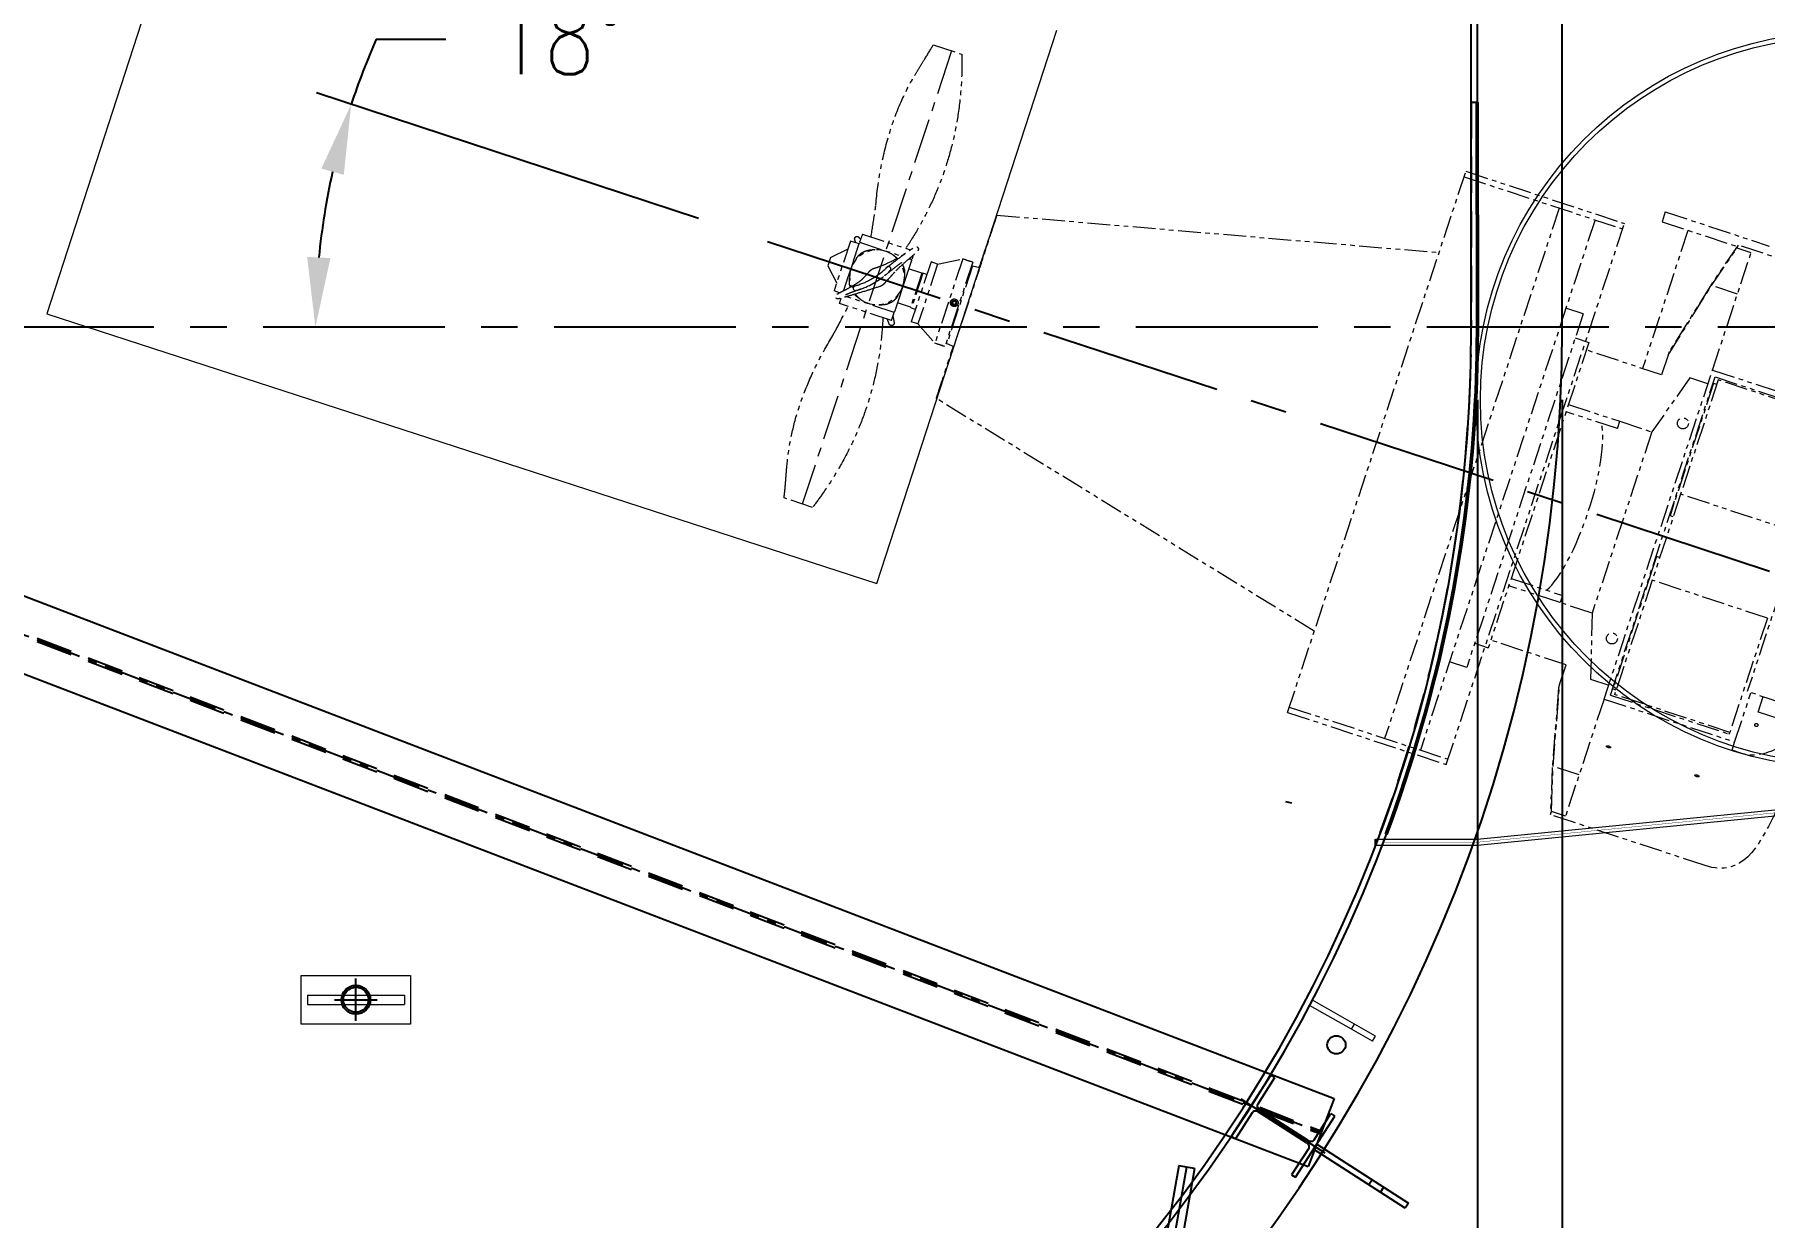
# Model space of a CAD drawing. Extents: x -36 to 1116, y 36 to 900.
# Drawn here: x 373.9 to 516.5, y 331.9 to 429.5 of the extents above; entities that cross this region are included whole.
import ezdxf

# ---------------------------------------------------------------- set-up
doc = ezdxf.new("R2010")
doc.units = 0
doc.header["$LTSCALE"] = 12
doc.header["$MEASUREMENT"] = 0
doc.header["$PDMODE"] = 33
doc.header["$PDSIZE"] = -0.5
for name, pattern in [('CENTER', [2, 1.25, -0.25, 0.25, -0.25]), ('HIDDEN', [0.375, 0.25, -0.125]), ('PHANTOM2', [1.25, 0.625, -0.125, 0.125, -0.125, 0.125, -0.125])]:
    doc.linetypes.add(name, pattern=pattern)
doc.layers.get('Defpoints').update_dxf_attribs({"linetype": 'CONTINUOUS'})
for name, color, linetype in [('1 PIPE', 7, 'CONTINUOUS'), ('2 PIPE', 7, 'CONTINUOUS'), ('6X20', 3, 'CONTINUOUS'), ('CENTER', 6, 'CENTER'), ('COVER', 3, 'CONTINUOUS'), ('DIM', 1, 'CONTINUOUS'), ('EXTERNALS', 3, 'CONTINUOUS'), ('REPAD', 7, 'CONTINUOUS'), ('SHELL', 40, 'CONTINUOUS'), ('stack conn.', 191, 'CONTINUOUS')]:
    doc.layers.add(name, color=color, linetype=linetype)
for name, color, linetype, lineweight in [('AM_11', 92, 'PHANTOM2', 25), ('AM_7', 142, 'CENTER', 25), ('Equipment-AM_0', 7, 'CONTINUOUS', 50), ('Equipment-AM_11', 92, 'PHANTOM2', 25), ('Equipment-AM_2', 5, 'CONTINUOUS', 50), ('Equipment-AM_3', 6, 'HIDDEN', 25), ('Process-AM_7', 142, 'CENTER', 25)]:
    doc.layers.add(name, color=color, linetype=linetype, lineweight=lineweight)
doc.styles.add('ROMANS', font='ROMANS.shx', dxfattribs={"width": 0.85, "height": 5.76})
doc.styles.get("Standard").update_dxf_attribs({"font": 'sanss___.ttf'})
doc.dimstyles.get("Standard").update_dxf_attribs({"dimtxt": 0.18, "dimasz": 0.18, "dimexe": 0.18, "dimexo": 0.0625, "dimgap": 0.09, "dimtad": 0, "dimtih": 1, "dimtoh": 1, "dimdec": 4, "dimzin": 0, "dimdsep": 46, "dimtxsty": 'Standard', "dimcen": 0.09, "dimadec": 0, "dimazin": 0, "dimtfac": 1, "dimtdec": 4, "dimtofl": 0, "dimtmove": 0, "dimatfit": 3, "dimfxl": 1, "dimtolj": 1, "dimtzin": 0, "dimarcsym": 0})

# ---------------------------------------------------------------- blocks, each defined once
blk = doc.blocks.new('A$C1b871768')
at = {"layer": '6X20'}
for p, q in [((-5.88, 3), (-6.25, 3)), ((-6.25, 3), (-6.25, -3)), ((-5.88, 0.44), (-5.88, 3)), ((-0.38, 3), (0, 3)), ((-0.38, 0.44), (-0.38, 3)), ((0, 3), (0, -3)), ((-5.5, 0.12), (-0.75, 0.12)), ((-5.88, -0.44), (-5.88, -3)), ((-5.5, -0.12), (-0.75, -0.12)), ((-0.38, -0.44), (-0.38, -3)), ((-5.88, -3), (-6.25, -3)), ((-0.38, -3), (0, -3))]:
    blk.add_line(p, q, dxfattribs=at)
for points in [[(-5.5, 0.12, -0.083285), (-5.65, 0.15, -0.09084), (-5.77, 0.22, -0.104065), (-5.85, 0.32, -0.115836), (-5.88, 0.44, -0.115836)], [(-0.75, 0.12, 0.083285), (-0.6, 0.15, 0.09084), (-0.48, 0.22, 0.104065), (-0.4, 0.32, 0.115836), (-0.38, 0.44, 0.115836)], [(-5.5, -0.12, 0.083285), (-5.65, -0.15, 0.09084), (-5.77, -0.22, 0.104065), (-5.85, -0.32, 0.115836), (-5.88, -0.44, 0.115836)], [(-0.75, -0.12, -0.083285), (-0.6, -0.15, -0.09084), (-0.48, -0.22, -0.104065), (-0.4, -0.32, -0.115836), (-0.38, -0.44, -0.115836)]]:
    blk.add_lwpolyline(points, format="xyb", dxfattribs=at)
at = {"layer": 'CENTER'}
blk.add_line((-7.24, 0), (0.99, 0), dxfattribs=at)
blk = doc.blocks.new('A$C7E8F1151')
at = {"layer": 'AM_11', "lineweight": 18, "ltscale": 0.25}
for p, q in [((157.67, 83.1), (193.87, 77.62)), ((178.9, 40.58), (196.51, 84.16)), ((196.33, 83.72), (209.11, 78.56)), ((196.51, 84.16), (209.28, 79)), ((145.49, 81.76), (143.86, 77.75)), ((146.18, 81.48), (145.49, 81.76)), ((146.5, 82.27), (146.23, 81.61)), ((146.23, 81.61), (149.57, 80.26)), ((146.5, 82.27), (150.36, 80.71)), ((143.75, 80.51), (143.48, 79.85)), ((143.75, 80.51), (145.24, 81.14)), ((145.13, 78.88), (145.61, 80.07)), ((150.23, 79.99), (150.43, 79.91)), ((150.57, 80.25), (150.43, 79.91)), ((204, 80.63), (186.74, 37.91)), ((143.48, 79.85), (144.12, 78.37)), ((152, 79.6), (150.05, 74.78)), ((151.18, 78.72), (150.07, 75.98)), ((151.18, 78.72), (150.12, 79.15)), ((151.27, 78.72), (150.14, 75.91)), ((152.53, 79.38), (150.58, 74.57)), ((151.18, 78.72), (151.27, 78.72)), ((151.6, 78.59), (151.27, 78.72)), ((154.63, 79.68), (151.88, 72.89)), ((152.53, 79.38), (152, 79.6)), ((152.53, 79.38), (154.63, 79.68)), ((155.43, 79.36), (152.69, 72.57)), ((155.39, 79.06), (152.87, 72.8)), ((154.77, 79.62), (154.63, 79.68)), ((155.37, 79), (155.3, 79.03)), ((155.43, 79.36), (155.36, 79.39)), ((155.39, 79.06), (155.99, 78.89)), ((206.88, 79.46), (189.62, 36.75)), ((191.67, 35.42), (209.28, 79)), ((212.7, 79.74), (212.38, 78.94)), ((212.38, 78.94), (218.42, 76.5)), ((212.7, 79.74), (221.06, 76.36)), ((144.31, 77.57), (143.86, 77.75)), ((144.24, 76.68), (144.41, 77.11)), ((148.7, 75.64), (144.86, 77.2)), ((149.81, 78.37), (149.33, 77.18)), ((214.47, 78.09), (209.98, 66.96)), ((148.44, 74.99), (144.24, 76.68)), ((148.44, 74.99), (148.7, 75.64)), ((150.07, 75.98), (149.01, 76.41)), ((150.07, 75.98), (150.14, 75.91)), ((150.46, 75.78), (150.14, 75.91)), ((215.73, 66.46), (219.54, 75.91)), ((218.51, 76.61), (216.11, 73.54)), ((216.11, 73.42), (218.41, 76.37)), ((218.41, 76.37), (218.51, 76.61)), ((219.54, 75.91), (218.41, 76.37)), ((230.96, 71.58), (218.51, 76.61)), ((150.58, 74.57), (150.05, 74.78)), ((150.58, 74.57), (151.88, 72.89)), ((152.03, 72.83), (151.88, 72.89)), ((152.89, 72.87), (152.82, 72.9)), ((152.87, 72.8), (153.41, 72.51)), ((212.16, 67.93), (216.11, 73.42)), ((216.11, 73.54), (212.26, 68.19)), ((218.19, 72.57), (216.11, 73.42)), ((152.69, 72.57), (152.61, 72.6)), ((205.39, 71.78), (193.89, 43.31)), ((205.39, 71.78), (204, 72.34)), ((205.71, 69.41), (195.76, 44.8)), ((204.61, 69.85), (205.71, 69.41)), ((211.51, 66.34), (205.45, 68.79)), ((181.54, 47.12), (151.7, 68.33)), ((212.16, 67.93), (211.51, 66.34)), ((212.26, 68.19), (212.16, 67.93)), ((205.02, 39.96), (215.73, 66.46)), ((205.56, 40.25), (215.91, 65.88)), ((213.82, 65.94), (210.4, 61.69)), ((215.28, 65.35), (213.82, 65.94)), ((215.73, 66.46), (226.24, 62.22)), ((215.91, 65.88), (225.48, 62.01)), ((203.68, 64.41), (207.82, 62.74)), ((215.75, 65.37), (211.83, 55.67)), ((216.15, 65.61), (212.43, 56.41)), ((215.71, 65.38), (216.01, 65.27)), ((225.42, 61.87), (216.15, 65.61)), ((207.58, 62.15), (203.45, 63.82)), ((210.4, 61.69), (204.5, 47.09)), ((207.58, 62.15), (207.82, 62.74)), ((207.82, 62.74), (210.4, 61.69)), ((140.92, 60.04), (138.62, 60.97)), ((224.34, 58.35), (216.84, 39.8)), ((212.43, 56.41), (209.63, 49.48)), ((211.83, 55.67), (211.44, 54.69)), ((221.7, 52.67), (212.43, 56.41)), ((211.69, 54.59), (211.4, 54.71)), ((210.11, 51.41), (209.71, 50.43)), ((210.37, 51.3), (210.07, 51.42)), ((198.02, 50.39), (202.15, 48.72)), ((209.71, 50.43), (205.8, 40.73)), ((201.92, 48.14), (197.79, 49.8)), ((202.15, 48.72), (201.92, 48.14)), ((209.63, 49.48), (205.91, 40.28)), ((218.9, 45.73), (209.63, 49.48)), ((204.5, 47.09), (201.92, 48.14)), ((204.5, 47.09), (204.01, 41.66)), ((218.9, 45.73), (215.18, 36.53)), ((194.67, 45.25), (195.76, 44.8)), ((202.08, 42.98), (196.02, 45.42)), ((193.89, 43.31), (192.5, 43.87)), ((201.43, 41.39), (202.08, 42.98)), ((200.46, 34.69), (201.43, 41.39)), ((201.43, 41.39), (201.33, 41.12)), ((204.01, 41.66), (205.47, 41.07)), ((178.9, 40.58), (191.67, 35.42)), ((179.07, 41.01), (191.85, 35.85)), ((201.33, 41.12), (200.38, 34.6)), ((205.02, 39.96), (201.2, 30.51)), ((205.02, 39.96), (215.53, 35.71)), ((205.56, 40.25), (215.12, 36.39)), ((206.05, 40.63), (205.76, 40.74)), ((215.18, 36.53), (205.91, 40.28)), ((215.53, 35.71), (217.14, 39.68)), ((236.99, 31.66), (216.84, 39.8)), ((217.62, 38.05), (218.12, 39.29)), ((240.26, 28.91), (217.62, 38.05)), ((215.12, 36.39), (215.18, 36.53)), ((215.27, 35.06), (215.53, 35.71)), ((200.38, 34.6), (199.97, 30.73)), ((200.07, 30.97), (200.46, 34.69)), ((202.55, 33.85), (200.46, 34.69)), ((216.07, 34.73), (215.27, 35.06)), ((199.97, 30.73), (200.07, 30.97)), ((212.42, 25.7), (199.97, 30.73)), ((201.2, 30.51), (200.07, 30.97))]:
    blk.add_line(p, q, dxfattribs=at)
for centre, radius in [((153.69, 76.11), 0.197), ((213, 62.23), 0.453), ((205.99, 44.9), 0.453), ((217.41, 36.99), 0.131)]:
    blk.add_circle(centre, radius, dxfattribs=at)
for centre, radius, start, end in [((146.52, 79.7), 1.87, 95.3699, 99.7224), ((147.47, 78.63), 2.26, 40.0119, 195.9902), ((148.9, 78.74), 1.87, 36.2776, 40.6301), ((147.47, 78.63), 2.26, 213.9377, 22.2566), ((144.3, 84.1), 6.2, 282.25, 294.8856), ((144.3, 84.1), 6.59, 288.0503, 310.75), ((144.3, 84.1), 6.2, 294.8856, 298.1144), ((144.3, 84.1), 6.2, 298.1144, 310.75), ((148.47, 79.26), 0.197, 310.75, 130.75), ((145.65, 77.85), 0.197, 102.25, 203.876), ((145.65, 77.85), 0.197, 203.876, 282.25), ((144.3, 84.1), 6.59, 282.25, 288.0503), ((148.41, 77.55), 1.87, 275.3699, 279.7224)]:
    blk.add_arc(centre, radius, start, end, dxfattribs=at)
blk.add_ellipse((202.84, 56.25), major_axis=(2.95, 7.3), ratio=0.260474, start_param=3.544308, end_param=5.880469, dxfattribs=at)
for centre in [(205.12, 36), (212.24, 33.13)]:
    blk.add_ellipse(centre, major_axis=(0.164, -0.066), ratio=0.409923, dxfattribs=at)
for points in [[(152.6, 96.36), (152.86, 96.72), (153.12, 97.1), (153.37, 97.47)], [(145.94, 81.58), (145.91, 81.65), (145.88, 81.72), (145.86, 81.78)], [(147.28, 79.39), (147.36, 79.41), (147.44, 79.43), (147.52, 79.45)], [(145.36, 77.97), (145.42, 77.99), (145.51, 78.01), (145.6, 78.04)], [(147.65, 77.86), (147.25, 77.76), (146.87, 77.67), (146.52, 77.58)], [(138.62, 60.97), (138.7, 61.42), (138.78, 61.86), (138.84, 62.3)], [(224.46, 33.65), (218.33, 35.7), (218.47, 23.25), (212.42, 25.7)], [(219.26, 35.06), (218.17, 34.57), (217.1, 34.32), (216.07, 34.73)]]:
    blk.add_open_spline(points, degree=3, dxfattribs=at)
for points, knots in [([(147.77, 84.6), (147.92, 85.59), (148.12, 86.57), (148.62, 88.51), (148.92, 89.47), (149.6, 91.28), (149.98, 92.13), (150.78, 93.65), (151.18, 94.33), (151.78, 95.21), (151.94, 95.45), (152.27, 95.91), (152.45, 96.15), (152.6, 96.36)], [0, 0, 0, 0, 7.653732, 7.653732, 15.300348, 15.300348, 22.393792, 22.393792, 28.40915, 28.40915, 30.624819, 30.624819, 32.850872, 32.850872, 32.850872, 32.850872]), ([(155.67, 96.54), (155.63, 95.72), (155.56, 94.87), (155.34, 93.21), (155.2, 92.38), (154.85, 90.81), (154.65, 90.05), (154.2, 88.6), (153.94, 87.9), (153.4, 86.55), (153.1, 85.9), (152.46, 84.63), (152.11, 84.01), (151.38, 82.81), (150.99, 82.22), (150.39, 81.38), (150.19, 81.12), (149.99, 80.86)], [0, 0, 0, 0, 6.979555, 6.979555, 13.589523, 13.589523, 19.605925, 19.605925, 25.238521, 25.238521, 30.698867, 30.698867, 36.177533, 36.177533, 41.846552, 41.846552, 44.568185, 44.568185, 44.568185, 44.568185]), ([(147.2, 81.98), (147.34, 82.61), (147.48, 83.25), (147.65, 84), (147.68, 84.13), (147.72, 84.35), (147.74, 84.45), (147.76, 84.56), (147.77, 84.58), (147.77, 84.6), (147.77, 84.61), (147.77, 84.62), (147.77, 84.63), (147.78, 84.63), (147.78, 84.63), (147.78, 84.63)], [0, 0, 0, 0, 5.000867, 5.000867, 6.021701, 6.021701, 6.787566, 6.787566, 6.931145, 6.931145, 6.993671, 6.993671, 7.02494, 7.02494, 7.030177, 7.030177, 7.030177, 7.030177]), ([(157.67, 83.1), (157.66, 83.08), (157.6, 82.92), (157.49, 82.64), (157.36, 82.33), (157.17, 81.85), (156.93, 81.24), (156.7, 80.67), (156.42, 79.98), (156.11, 79.21), (155.81, 78.44), (155.47, 77.6), (155.12, 76.74), (154.77, 75.88), (154.42, 75), (154.07, 74.15), (153.73, 73.3), (153.4, 72.48), (153.1, 71.75), (152.8, 71.01), (152.54, 70.36), (152.32, 69.84), (152.11, 69.31), (151.94, 68.91), (151.84, 68.65), (151.75, 68.43), (151.7, 68.32), (151.7, 68.33)], [3.162767, 3.162767, 3.162767, 3.162767, 3.494281, 3.494281, 3.494281, 3.864937, 3.864937, 3.864937, 4.218341, 4.218341, 4.218341, 4.571649, 4.571649, 4.571649, 4.924836, 4.924836, 4.924836, 5.277871, 5.277871, 5.277871, 5.630759, 5.630759, 5.630759, 5.983556, 5.983556, 5.983556, 6.283185, 6.283185, 6.283185, 6.283185]), ([(155.95, 78.9), (156.09, 79.26), (156.23, 79.59), (156.36, 79.91), (156.65, 80.63), (156.91, 81.25), (157.11, 81.75), (157.31, 82.25), (157.47, 82.63), (157.56, 82.85), (157.63, 83.01), (157.66, 83.1), (157.67, 83.1), (157.67, 83.1), (157.67, 83.1), (157.67, 83.1)], [2.0172, 2.0172, 2.0172, 2.0172, 2.175146, 2.175146, 2.175146, 2.528546, 2.528546, 2.528546, 2.881984, 2.881984, 2.881984, 3.141593, 3.141593, 3.141593, 3.162767, 3.162767, 3.162767, 3.162767]), ([(145.61, 80.07), (145.64, 80.13), (145.66, 80.2), (145.72, 80.34), (145.75, 80.41), (145.8, 80.53), (145.83, 80.6), (145.88, 80.73), (145.9, 80.8), (145.95, 80.92), (145.98, 80.99), (146.03, 81.11), (146.05, 81.17), (146.09, 81.25), (146.1, 81.28), (146.12, 81.34), (146.13, 81.36), (146.15, 81.41), (146.16, 81.44), (146.18, 81.48), (146.19, 81.49), (146.2, 81.53), (146.21, 81.54), (146.21, 81.54)], [-7.209113, -7.209113, -7.209113, -7.209113, -6.686993, -6.686993, -6.164873, -6.164873, -5.595417, -5.595417, -5.02596, -5.02596, -4.311666, -4.311666, -3.597372, -3.597372, -3.090035, -3.090035, -2.582697, -2.582697, -1.937023, -1.937023, -1.291349, -1.291349, 0, 0, 0, 0]), ([(145.86, 81.78), (145.86, 81.79), (145.85, 81.8), (145.85, 81.82), (145.84, 81.83), (145.84, 81.86), (145.84, 81.86), (145.84, 81.88), (145.84, 81.88), (145.84, 81.9), (145.84, 81.9), (145.84, 81.9), (145.84, 81.91), (145.84, 81.91), (145.84, 81.91), (145.84, 81.92), (145.84, 81.92), (145.84, 81.92), (145.84, 81.93), (145.85, 81.93), (145.85, 81.94), (145.85, 81.95), (145.85, 81.96), (145.86, 81.99), (145.87, 82.01), (145.89, 82.04), (145.91, 82.05), (145.94, 82.08), (145.96, 82.1), (146, 82.11), (146.01, 82.11), (146.02, 82.11), (146.02, 82.11), (146.03, 82.11), (146.03, 82.11), (146.03, 82.11), (146.03, 82.11), (146.04, 82.11), (146.04, 82.11), (146.05, 82.11), (146.05, 82.11), (146.06, 82.11), (146.07, 82.11), (146.09, 82.1), (146.09, 82.1), (146.11, 82.09), (146.12, 82.09), (146.14, 82.07), (146.15, 82.06), (146.2, 82.01), (146.24, 81.96), (146.3, 81.88), (146.31, 81.86), (146.33, 81.84)], [0, 0, 0, 0, 0.737578, 0.737578, 1.29119, 1.29119, 1.485795, 1.485795, 1.579648, 1.579648, 1.616724, 1.616724, 1.635225, 1.635225, 1.653768, 1.653768, 1.672344, 1.672344, 1.690911, 1.690911, 1.728403, 1.728403, 1.803313, 1.803313, 2.103496, 2.103496, 2.41165, 2.41165, 2.804965, 2.804965, 2.891471, 2.891471, 2.90998, 2.90998, 2.928549, 2.928549, 2.947177, 2.947177, 2.965788, 2.965788, 3.003386, 3.003386, 3.078225, 3.078225, 3.377259, 3.377259, 3.750925, 3.750925, 4.871392, 4.871392, 8.233437, 8.233437, 9.167797, 9.167797, 9.167797, 9.167797]), ([(147.46, 80.89), (147.39, 80.9), (147.33, 80.9), (147.2, 80.91), (147.13, 80.9), (146.98, 80.9), (146.91, 80.89), (146.76, 80.86), (146.66, 80.84), (146.47, 80.77), (146.38, 80.73), (146.23, 80.65), (146.17, 80.6), (146.04, 80.5), (145.99, 80.44), (145.89, 80.34), (145.85, 80.28), (145.79, 80.18), (145.76, 80.13), (145.74, 80.09)], [2.052584, 2.052584, 2.052584, 2.052584, 2.543291, 2.543291, 3.04271, 3.04271, 3.54213, 3.54213, 4.243281, 4.243281, 4.944433, 4.944433, 5.501463, 5.501463, 6.058494, 6.058494, 6.568214, 6.568214, 6.897985, 6.897985, 6.897985, 6.897985]), ([(147.52, 79.45), (147.55, 79.46), (147.57, 79.46), (147.66, 79.49), (147.73, 79.51), (148.02, 79.59), (148.23, 79.67), (148.93, 79.94), (149.41, 80.17), (149.87, 80.42), (149.96, 80.47), (150.04, 80.51)], [0, 0, 0, 0, 0.449507, 0.449507, 1.797254, 1.797254, 5.841303, 5.841303, 14.80828, 14.80828, 17.264303, 17.264303, 17.264303, 17.264303]), ([(148.36, 79.42), (148.77, 79.69), (149.13, 79.93), (149.75, 80.33), (150.01, 80.49), (150.4, 80.73), (150.54, 80.82), (150.68, 80.89), (150.71, 80.91), (150.77, 80.93), (150.78, 80.93), (150.81, 80.93), (150.82, 80.94), (150.87, 80.93), (150.89, 80.93), (150.93, 80.91), (150.95, 80.9), (150.98, 80.87), (151, 80.84), (151.03, 80.78), (151.03, 80.75), (151.03, 80.7), (151.02, 80.68), (151.01, 80.65), (151.01, 80.64), (150.99, 80.61), (150.98, 80.6), (150.95, 80.56), (150.92, 80.54), (150.81, 80.44), (150.69, 80.35), (150.53, 80.22)], [0, 0, 0, 0, 6.995978, 6.995978, 13.62516, 13.62516, 19.677384, 19.677384, 22.584203, 22.584203, 23.212089, 23.212089, 23.684226, 23.684226, 24.084161, 24.084161, 24.272384, 24.272384, 24.626608, 24.626608, 24.980767, 24.980767, 25.333398, 25.333398, 25.749267, 25.749267, 26.59786, 26.59786, 29.139566, 29.139566, 34.936509, 34.936509, 34.936509, 34.936509]), ([(150.53, 80.22), (150.4, 80.12), (150.18, 79.96), (149.71, 79.6), (149.5, 79.44), (149.18, 79.17), (149.06, 79.06), (148.95, 78.96)], [0, 0, 0, 0, 4.730935, 4.730935, 8.359402, 8.359402, 10.638255, 10.638255, 10.638255, 10.638255]), ([(149.23, 80.09), (149.22, 80.1), (149.21, 80.11), (149.15, 80.17), (149.1, 80.21), (149.05, 80.25)], [-2.6470738, -2.6470738, -2.6470738, -2.6470738, -2.5432912, -2.5432912, -2.0525844, -2.0525844, -2.0525844, -2.0525844]), ([(144.66, 77.72), (144.66, 77.73), (144.66, 77.73), (144.68, 77.78), (144.71, 77.83), (144.76, 77.96), (144.78, 78.03), (144.83, 78.15), (144.86, 78.21), (144.91, 78.35), (144.94, 78.42), (144.99, 78.54), (145.02, 78.61), (145.07, 78.75), (145.1, 78.82), (145.13, 78.88)], [17.950022, 17.950022, 17.950022, 17.950022, 18.015599, 18.015599, 18.729893, 18.729893, 19.444187, 19.444187, 20.013643, 20.013643, 20.5831, 20.5831, 21.105219, 21.105219, 21.627339, 21.627339, 21.627339, 21.627339]), ([(144.87, 77.81), (144.99, 77.86), (145.3, 78), (145.73, 78.23), (145.89, 78.31), (146.15, 78.48), (146.24, 78.54), (146.3, 78.59), (146.31, 78.6), (146.31, 78.61)], [0, 0, 0, 0, 10.042656, 10.042656, 16.647032, 16.647032, 25.331588, 25.331588, 26.745122, 26.745122, 26.745122, 26.745122]), ([(145.21, 78.77), (145.19, 78.72), (145.18, 78.68), (145.16, 78.56), (145.15, 78.49), (145.14, 78.35), (145.14, 78.27), (145.16, 78.11), (145.18, 78.03), (145.2, 77.96), (145.2, 77.96), (145.2, 77.96)], [7.257883, 7.257883, 7.257883, 7.257883, 7.587654, 7.587654, 8.097374, 8.097374, 8.654405, 8.654405, 9.211436, 9.211436, 9.221335, 9.221335, 9.221335, 9.221335]), ([(146.31, 78.61), (146.43, 78.72), (146.55, 78.83), (146.64, 78.92), (146.78, 79.06), (146.89, 79.16), (146.92, 79.19)], [0.5349784, 0.5349784, 0.5349784, 0.5349784, 0.7267187, 0.7267187, 0.7267187, 1, 1, 1, 1]), ([(146.92, 79.19), (146.98, 79.25), (147.05, 79.3), (147.12, 79.33), (147.17, 79.36), (147.22, 79.38), (147.28, 79.39)], [0, 0, 0, 0, 0.5061072, 0.5061072, 0.5061072, 0.8602727, 0.8602727, 0.8602727, 0.8602727]), ([(148.95, 78.96), (148.9, 78.91), (148.84, 78.86), (148.79, 78.8), (148.7, 78.72), (148.61, 78.63), (148.53, 78.55), (148.4, 78.43), (148.28, 78.32), (148.19, 78.23), (148.1, 78.14), (148.04, 78.08), (148.01, 78.06)], [0.3542157, 0.3542157, 0.3542157, 0.3542157, 0.446679, 0.446679, 0.446679, 0.5884091, 0.5884091, 0.5884091, 0.7967182, 0.7967182, 0.7967182, 1, 1, 1, 1]), ([(149.57, 79.71), (149.57, 79.71), (149.56, 79.7), (149.5, 79.67), (149.43, 79.62), (149.23, 79.49), (149.09, 79.4), (148.72, 79.15), (148.48, 78.98), (148.19, 78.78), (148.14, 78.75), (148.1, 78.72)], [14.726358, 14.726358, 14.726358, 14.726358, 15.953512, 15.953512, 18.610397, 18.610397, 22.145019, 22.145019, 26.877729, 26.877729, 27.74245, 27.74245, 27.74245, 27.74245]), ([(149.73, 78.48), (149.74, 78.53), (149.76, 78.57), (149.78, 78.69), (149.79, 78.76), (149.8, 78.9), (149.8, 78.98), (149.78, 79.14), (149.76, 79.22), (149.72, 79.37), (149.68, 79.46), (149.64, 79.55)], [-6.897985, -6.897985, -6.897985, -6.897985, -6.568214, -6.568214, -6.058494, -6.058494, -5.501463, -5.501463, -4.944433, -4.944433, -4.290403, -4.290403, -4.290403, -4.290403]), ([(150.4, 79.85), (150.4, 79.85), (150.4, 79.84), (150.38, 79.8), (150.38, 79.78), (150.36, 79.74), (150.35, 79.72), (150.33, 79.67), (150.32, 79.64), (150.3, 79.58), (150.28, 79.55), (150.25, 79.47), (150.23, 79.42), (150.18, 79.29), (150.15, 79.22), (150.1, 79.1), (150.08, 79.04), (150.02, 78.91), (149.99, 78.84), (149.94, 78.71), (149.92, 78.64), (149.86, 78.51), (149.83, 78.44), (149.81, 78.37)], [0, 0, 0, 0, 1.291349, 1.291349, 1.937023, 1.937023, 2.582697, 2.582697, 3.090035, 3.090035, 3.597372, 3.597372, 4.311666, 4.311666, 5.02596, 5.02596, 5.595417, 5.595417, 6.164873, 6.164873, 6.686993, 6.686993, 7.209113, 7.209113, 7.209113, 7.209113]), ([(155.36, 79.39), (155.36, 79.39), (155.35, 79.39), (155.32, 79.4), (155.29, 79.41), (155.24, 79.43), (155.21, 79.44), (155.13, 79.46), (155.1, 79.48), (155.02, 79.51), (154.98, 79.52), (154.91, 79.56), (154.88, 79.57), (154.83, 79.6), (154.81, 79.61), (154.78, 79.62), (154.77, 79.62), (154.77, 79.62)], [1.206037, 1.206037, 1.206037, 1.206037, 1.507546, 1.507546, 1.809055, 1.809055, 2.110565, 2.110565, 2.412074, 2.412074, 2.713584, 2.713584, 3.015093, 3.015093, 3.316602, 3.316602, 3.618111, 3.618111, 3.618111, 3.618111]), ([(146.52, 77.58), (146.08, 77.48), (145.69, 77.39), (145.04, 77.24), (144.78, 77.18), (144.39, 77.1), (144.26, 77.08), (144.15, 77.07), (144.13, 77.07), (144.09, 77.08), (144.08, 77.07), (144.05, 77.09), (144.04, 77.09), (144.03, 77.1), (144.03, 77.1), (144.03, 77.1), (144.02, 77.1), (144.02, 77.11), (144.02, 77.11), (144.01, 77.11), (144.01, 77.11), (144.01, 77.12), (144.01, 77.12), (144, 77.13), (144, 77.13), (143.99, 77.15), (143.98, 77.16), (143.97, 77.19), (143.96, 77.21), (143.96, 77.25), (143.96, 77.27), (143.97, 77.3), (143.97, 77.31), (143.98, 77.33), (143.99, 77.34), (143.99, 77.35), (143.99, 77.36), (144, 77.37), (144, 77.37), (144, 77.38), (144.01, 77.38), (144.01, 77.38), (144.01, 77.39), (144.01, 77.39), (144.02, 77.39), (144.02, 77.4), (144.02, 77.4), (144.03, 77.41), (144.03, 77.41), (144.05, 77.43), (144.06, 77.44), (144.08, 77.45), (144.08, 77.45), (144.1, 77.47), (144.11, 77.47), (144.12, 77.48)], [0, 0, 0, 0, 6.62983, 6.62983, 12.890647, 12.890647, 18.667669, 18.667669, 20.086662, 20.086662, 20.807368, 20.807368, 20.892723, 20.892723, 20.934309, 20.934309, 20.95508, 20.95508, 20.975949, 20.975949, 20.996899, 20.996899, 21.017788, 21.017788, 21.059879, 21.059879, 21.230528, 21.230528, 21.563369, 21.563369, 21.831802, 21.831802, 22.027969, 22.027969, 22.143449, 22.143449, 22.184916, 22.184916, 22.226672, 22.226672, 22.247483, 22.247483, 22.268352, 22.268352, 22.289205, 22.289205, 22.331328, 22.331328, 22.415249, 22.415249, 22.750702, 22.750702, 23.165218, 23.165218, 23.92621, 23.92621, 23.92621, 23.92621]), ([(144.12, 77.48), (144.26, 77.54), (144.42, 77.62), (144.62, 77.71), (144.66, 77.72), (144.72, 77.74), (144.72, 77.75), (144.73, 77.75), (144.74, 77.75), (144.75, 77.76), (144.75, 77.76), (144.76, 77.76), (144.76, 77.76), (144.76, 77.76), (144.76, 77.76), (144.77, 77.77), (144.77, 77.77), (144.78, 77.77), (144.78, 77.77), (144.8, 77.78), (144.8, 77.78), (144.82, 77.79), (144.82, 77.79), (144.83, 77.79), (144.84, 77.8), (144.86, 77.8), (144.86, 77.81), (144.87, 77.81)], [0, 0, 0, 0, 2.754026, 2.754026, 3.365867, 3.365867, 3.440775, 3.440775, 3.475243, 3.475243, 3.509883, 3.509883, 3.527141, 3.527141, 3.544423, 3.544423, 3.579562, 3.579562, 3.614272, 3.614272, 3.755656, 3.755656, 3.893403, 3.893403, 4.306667, 4.306667, 4.926361, 4.926361, 4.926361, 4.926361]), ([(146.05, 77.75), (145.75, 77.66), (145.46, 77.57), (145.06, 77.45), (144.93, 77.4), (144.81, 77.36), (144.78, 77.35), (144.78, 77.35)], [0, 0, 0, 0, 5.002777, 5.002777, 8.171649, 8.171649, 9.875996, 9.875996, 9.875996, 9.875996]), ([(145.53, 77.35), (145.55, 77.32), (145.57, 77.3), (145.64, 77.22), (145.69, 77.17), (145.79, 77.09), (145.84, 77.04), (145.89, 77)], [10.896354, 10.896354, 10.896354, 10.896354, 11.113158, 11.113158, 11.612577, 11.612577, 12.103284, 12.103284, 12.103284, 12.103284]), ([(147.47, 76.36), (147.54, 76.35), (147.61, 76.35), (147.74, 76.35), (147.81, 76.35), (147.95, 76.36), (148.03, 76.36), (148.18, 76.39), (148.28, 76.42), (148.47, 76.48), (148.56, 76.52), (148.7, 76.61), (148.77, 76.65), (148.89, 76.75), (148.95, 76.81), (149.04, 76.91), (149.09, 76.97), (149.15, 77.08), (149.17, 77.12), (149.19, 77.16)], [16.208453, 16.208453, 16.208453, 16.208453, 16.69916, 16.69916, 17.198579, 17.198579, 17.697998, 17.697998, 18.399149, 18.399149, 19.100301, 19.100301, 19.657332, 19.657332, 20.214362, 20.214362, 20.724082, 20.724082, 21.053853, 21.053853, 21.053853, 21.053853]), ([(148.01, 78.06), (147.96, 78), (147.89, 77.96), (147.82, 77.92), (147.77, 77.89), (147.71, 77.87), (147.65, 77.86)], [0, 0, 0, 0, 0.5061072, 0.5061072, 0.5061072, 0.8672445, 0.8672445, 0.8672445, 0.8672445]), ([(149.33, 77.18), (149.3, 77.12), (149.27, 77.05), (149.22, 76.91), (149.19, 76.85), (149.14, 76.72), (149.11, 76.65), (149.06, 76.52), (149.03, 76.45), (148.98, 76.33), (148.95, 76.26), (148.9, 76.14), (148.88, 76.08), (148.85, 76.01), (148.84, 75.97), (148.81, 75.91), (148.8, 75.89), (148.78, 75.84), (148.77, 75.82), (148.76, 75.78), (148.75, 75.76), (148.74, 75.72), (148.73, 75.71), (148.73, 75.71)], [7.209113, 7.209113, 7.209113, 7.209113, 7.731233, 7.731233, 8.253353, 8.253353, 8.822809, 8.822809, 9.392266, 9.392266, 10.10656, 10.10656, 10.820854, 10.820854, 11.328191, 11.328191, 11.835529, 11.835529, 12.481203, 12.481203, 13.126878, 13.126878, 14.418226, 14.418226, 14.418226, 14.418226]), ([(143.51, 74.08), (143.51, 74.08), (143.51, 74.08), (143.51, 74.08), (143.51, 74.08), (143.51, 74.09), (143.51, 74.09), (143.52, 74.09), (143.52, 74.09), (143.52, 74.1), (143.53, 74.1), (143.54, 74.12), (143.55, 74.14), (143.59, 74.2), (143.62, 74.25), (143.74, 74.43), (143.83, 74.57), (144.18, 75.15), (144.45, 75.58), (144.79, 76.14), (144.87, 76.27), (144.95, 76.4)], [0.111584, 0.111584, 0.111584, 0.111584, 0.113506, 0.113506, 0.117855, 0.117855, 0.135517, 0.135517, 0.152664, 0.152664, 0.204132, 0.204132, 0.349883, 0.349883, 0.786887, 0.786887, 2.097613, 2.097613, 6.029206, 6.029206, 7.178564, 7.178564, 7.178564, 7.178564]), ([(153.98, 75.99), (153.97, 75.96), (153.95, 75.92), (153.89, 75.86), (153.85, 75.84), (153.78, 75.81), (153.74, 75.8), (153.65, 75.8), (153.61, 75.8), (153.54, 75.83), (153.5, 75.86), (153.44, 75.92), (153.42, 75.95), (153.39, 76.02), (153.38, 76.07), (153.38, 76.15), (153.39, 76.19), (153.4, 76.23)], [1.206037, 1.206037, 1.206037, 1.206037, 1.507546, 1.507546, 1.809055, 1.809055, 2.110565, 2.110565, 2.412074, 2.412074, 2.713584, 2.713584, 3.015093, 3.015093, 3.316602, 3.316602, 3.618111, 3.618111, 3.618111, 3.618111]), ([(153.4, 76.23), (153.41, 76.27), (153.44, 76.3), (153.5, 76.36), (153.53, 76.39), (153.61, 76.42), (153.65, 76.43), (153.73, 76.43), (153.77, 76.42), (153.81, 76.4), (153.85, 76.39), (153.88, 76.37), (153.94, 76.31), (153.97, 76.27), (154, 76.2), (154.01, 76.16), (154.01, 76.07), (154, 76.03), (153.98, 75.99)], [3.618111, 3.618111, 3.618111, 3.618111, 3.91962, 3.91962, 4.221129, 4.221129, 4.522639, 4.522639, 4.824148, 4.824148, 4.824148, 5.125658, 5.125658, 5.427168, 5.427168, 5.728677, 5.728677, 6.030186, 6.030186, 6.030186, 6.030186]), ([(153.81, 76.06), (153.81, 76.05), (153.8, 76.03), (153.77, 76.01), (153.76, 76), (153.73, 75.98), (153.71, 75.98), (153.68, 75.98), (153.66, 75.98), (153.63, 76), (153.61, 76.01), (153.59, 76.03), (153.58, 76.05), (153.57, 76.08), (153.56, 76.09), (153.56, 76.13), (153.56, 76.15), (153.57, 76.16)], [0.500823, 0.500823, 0.500823, 0.500823, 0.626029, 0.626029, 0.751235, 0.751235, 0.876441, 0.876441, 1.001647, 1.001647, 1.126853, 1.126853, 1.252058, 1.252058, 1.377264, 1.377264, 1.50247, 1.50247, 1.50247, 1.50247]), ([(153.57, 76.16), (153.58, 76.18), (153.59, 76.19), (153.61, 76.22), (153.63, 76.23), (153.66, 76.24), (153.67, 76.24), (153.71, 76.24), (153.73, 76.24), (153.74, 76.23), (153.76, 76.23), (153.77, 76.22), (153.8, 76.19), (153.81, 76.18), (153.82, 76.15), (153.82, 76.13), (153.82, 76.1), (153.82, 76.08), (153.81, 76.06)], [1.50247, 1.50247, 1.50247, 1.50247, 1.627676, 1.627676, 1.752882, 1.752882, 1.878088, 1.878088, 2.003293, 2.003293, 2.003293, 2.128499, 2.128499, 2.253705, 2.253705, 2.378911, 2.378911, 2.504117, 2.504117, 2.504117, 2.504117]), ([(147.73, 75.27), (147.65, 74.49), (147.53, 73.7), (147.22, 72.14), (147.03, 71.36), (146.6, 69.88), (146.36, 69.16), (145.83, 67.79), (145.54, 67.12), (144.91, 65.83), (144.58, 65.2), (143.86, 63.98), (143.48, 63.38), (142.66, 62.2), (142.23, 61.62), (141.5, 60.71), (141.21, 60.37), (140.92, 60.04)], [0, 0, 0, 0, 6.500421, 6.500421, 12.705482, 12.705482, 18.459999, 18.459999, 23.963683, 23.963683, 29.413797, 29.413797, 34.989241, 34.989241, 40.854187, 40.854187, 44.569308, 44.569308, 44.569308, 44.569308]), ([(148.57, 75.31), (148.6, 75.13), (148.61, 74.99), (148.63, 74.85), (148.63, 74.81), (148.62, 74.75), (148.62, 74.74), (148.62, 74.72), (148.61, 74.7), (148.59, 74.66), (148.58, 74.64), (148.54, 74.61), (148.51, 74.59), (148.45, 74.57), (148.42, 74.57), (148.36, 74.58), (148.34, 74.59), (148.31, 74.61), (148.29, 74.62), (148.27, 74.64), (148.26, 74.65), (148.24, 74.68), (148.23, 74.7), (148.21, 74.75), (148.2, 74.79), (148.16, 74.92), (148.13, 75.01), (148.1, 75.12)], [0.404539, 0.404539, 0.404539, 0.404539, 5.785347, 5.785347, 8.671714, 8.671714, 9.257734, 9.257734, 9.698493, 9.698493, 10.055867, 10.055867, 10.428098, 10.428098, 10.728524, 10.728524, 11.0358, 11.0358, 11.365764, 11.365764, 11.833515, 11.833515, 12.836562, 12.836562, 15.842159, 15.842159, 19.602933, 19.602933, 19.602933, 19.602933]), ([(138.84, 62.3), (138.85, 62.33), (138.85, 62.37), (138.87, 62.48), (138.88, 62.57), (138.93, 62.93), (138.97, 63.2), (139.11, 64.11), (139.24, 64.76), (139.58, 66.13), (139.79, 66.84), (140.3, 68.26), (140.6, 68.96), (141.27, 70.4), (141.66, 71.14), (142.53, 72.62), (143.01, 73.37), (143.52, 74.09)], [0, 0, 0, 0, 0.258954, 0.258954, 0.967067, 0.967067, 3.091197, 3.091197, 8.168401, 8.168401, 13.861536, 13.861536, 19.634196, 19.634196, 25.990864, 25.990864, 32.776571, 32.776571, 32.776571, 32.776571]), ([(152.03, 72.83), (152.03, 72.83), (152.04, 72.83), (152.07, 72.82), (152.09, 72.82), (152.14, 72.8), (152.18, 72.79), (152.25, 72.76), (152.29, 72.74), (152.33, 72.73), (152.36, 72.71), (152.4, 72.7), (152.47, 72.67), (152.5, 72.65), (152.55, 72.63), (152.58, 72.62), (152.61, 72.6), (152.61, 72.6), (152.61, 72.6)], [3.618111, 3.618111, 3.618111, 3.618111, 3.91962, 3.91962, 4.221129, 4.221129, 4.522639, 4.522639, 4.824148, 4.824148, 4.824148, 5.125658, 5.125658, 5.427168, 5.427168, 5.728677, 5.728677, 6.030186, 6.030186, 6.030186, 6.030186]), ([(151.7, 68.33), (151.7, 68.33), (151.7, 68.33), (151.7, 68.34), (151.72, 68.38), (151.8, 68.59), (151.93, 68.93), (152.07, 69.28), (152.27, 69.76), (152.51, 70.37), (152.75, 70.97), (153.03, 71.68), (153.35, 72.46), (153.36, 72.48), (153.37, 72.51), (153.38, 72.53)], [0, 0, 0, 0, 0.053169, 0.053169, 0.053169, 0.406064, 0.406064, 0.406064, 0.759992, 0.759992, 0.759992, 1.11384, 1.11384, 1.11384, 1.124392, 1.124392, 1.124392, 1.124392])]:
    blk.add_open_spline(points, degree=3, knots=knots, dxfattribs=at)
at = {"layer": 'AM_7', "lineweight": 18, "ltscale": 0.25}
blk.add_line((154.84, 96.88), (140.09, 60.37), dxfattribs=at)
at = {"layer": 'AM_7'}
blk.add_line((138.66, 82.18), (258.4, 33.8), dxfattribs=at)
at = {"layer": 'Equipment-AM_0', "elevation": 0.01}
blk.add_lwpolyline([(197.83, 89.8), (196.61, 71.26, -0.010843), (196.15, 65.99, -0.078144), (186.35, 30.02, -0.078144)], format="xyb", dxfattribs=at)
at = {"layer": 'Equipment-AM_11', "lineweight": 18, "ltscale": 0.25}
blk.add_line((153.37, 97.47), (155.67, 96.54), dxfattribs=at)
at = {"layer": 'Equipment-AM_3'}
for p, q in [((197.33, 89.83, 0.01), (197.83, 89.8, 0.01)), ((178.25, 33.25, 0.01), (178.73, 33.1, 0.01))]:
    blk.add_line(p, q, dxfattribs=at)
at = {"layer": 'Equipment-AM_3', "elevation": 0.01}
blk.add_lwpolyline([(197.33, 89.83), (196.11, 71.29, -0.010822), (195.65, 66.05, -0.078267), (185.87, 30.17, -0.078267)], format="xyb", dxfattribs=at)
blk = doc.blocks.new('A$C85d14db1')
at = {"layer": 'Equipment-AM_0', "lineweight": 18}
for p, q in [((109.62, -189.93), (106.15, -187.96)), ((106.27, -187.74), (106.39, -187.52)), ((109.87, -189.5), (106.39, -187.52)), ((109.62, -189.93), (109.87, -189.5)), ((111.61, -190.49), (109.87, -189.5)), ((111.36, -190.92), (109.62, -189.93)), ((111.36, -190.92), (111.61, -190.49))]:
    blk.add_line(p, q, dxfattribs=at)
blk = doc.blocks.new('*D202')
at = {"layer": 'Defpoints', "color": 0, "transparency": 16777216}
for p in [(245.86, 405.33), (499.86, 405.33), (499.86, 113.54)]:
    blk.add_point(p, dxfattribs=at)
at = {"layer": 'DIM', "color": 0, "lineweight": -2, "transparency": 16777216}
for p, q in [((245.86, 399.33), (245.86, 110.54)), ((499.86, 399.33), (499.86, 110.54)), ((251.62, 113.54), (356.22, 113.54)), ((494.1, 113.54), (391.01, 113.54))]:
    blk.add_line(p, q, dxfattribs=at)
at = {"layer": 'DIM', "color": 0, "transparency": 16777216}
for points in [[(251.62, 114.5), (251.62, 112.58), (245.86, 113.54)], [(494.1, 114.5), (494.1, 112.58), (499.86, 113.54)]]:
    blk.add_solid(points, dxfattribs=at)
at = {"layer": 'DIM', "color": 0, "transparency": 16777216, "insert": (373.61, 113.54), "char_height": 5.76, "attachment_point": 5, "style": 'ROMANS'}
blk.add_mtext('\\A1;21\'-2"\\P [254]\\P(BOTTOM)', dxfattribs=at)
blk = doc.blocks.new('*D205')
at = {"layer": 'Defpoints', "color": 0, "transparency": 16777216}
for p in [(252.86, 405.33), (492.86, 405.33), (492.86, 160.18)]:
    blk.add_point(p, dxfattribs=at)
at = {"layer": 'DIM', "color": 0, "lineweight": -2, "transparency": 16777216}
for p, q in [((252.86, 399.33), (252.86, 157.18)), ((492.86, 399.33), (492.86, 157.18)), ((258.62, 160.18), (343.66, 160.18)), ((487.1, 160.18), (401.3, 160.18))]:
    blk.add_line(p, q, dxfattribs=at)
at = {"layer": 'DIM', "color": 0, "transparency": 16777216}
for points in [[(258.62, 161.14), (258.62, 159.22), (252.86, 160.18)], [(487.1, 161.14), (487.1, 159.22), (492.86, 160.18)]]:
    blk.add_solid(points, dxfattribs=at)
at = {"layer": 'DIM', "color": 0, "transparency": 16777216, "char_height": 5.76, "attachment_point": 5, "style": 'ROMANS'}
for s, insert in [('\\A1;20\'-0"', (372.48, 164.57)), ('\\A1;[240]\\PSHELL OUTSIDE', (372.48, 151))]:
    blk.add_mtext(s, dxfattribs=dict(at, insert=insert))
blk = doc.blocks.new('*D220')
at = {"layer": 'COVER', "color": 0, "lineweight": -2, "transparency": 16777216}
for p, q in [((402.03, 429.1), (407.79, 429.1)), ((428.62, 414.29), (397.12, 424.66))]:
    blk.add_line(p, q, dxfattribs=at)
for start, end in [(156.1607, 161.7757), (167.3907, 174.385)]:
    blk.add_arc((455.82, 405.33), 58.8, start, end, dxfattribs=at)
at = {"layer": 'COVER', "color": 0, "transparency": 16777216}
for points in [[(397.51, 418.42), (399.36, 417.91), (399.97, 423.72)], [(398.26, 411.04), (396.34, 411.13), (397.02, 405.33)]]:
    blk.add_solid(points, dxfattribs=at)
at = {"layer": 'Defpoints', "color": 0, "transparency": 16777216}
for p in [(434.32, 412.41, -0.01), (397.35, 411.55), (170.01, 405.33), (575.7, 405.33), (556.98, 372.02, -0.01)]:
    blk.add_point(p, dxfattribs=at)
at = {"layer": 'COVER', "color": 0, "transparency": 16777216, "insert": (417.14, 429.1), "char_height": 5.76, "attachment_point": 5, "style": 'ROMANS'}
blk.add_mtext('\\A1;18°', dxfattribs=at)
blk = doc.blocks.new('A$C379cbd7f')
at = {"layer": '2 PIPE'}
for radius in [1.19, 1.03]:
    blk.add_circle((4.5, 2), radius, dxfattribs=at)
at = {"layer": 'EXTERNALS', "lineweight": 18}
for p, q in [((0, 0), (0, 4)), ((0, 4), (9, 4)), ((9, 4), (9, 0)), ((0.5, 2.38), (0.5, 1.62)), ((0.5, 2.38), (3.37, 2.38)), ((0.5, 1.62), (3.37, 1.62)), ((3.54, 2.38), (5.46, 2.38)), ((3.54, 1.62), (5.46, 1.62)), ((5.63, 2.38), (8.5, 2.38)), ((5.63, 1.62), (8.5, 1.62)), ((8.5, 2.38), (8.5, 1.62)), ((9, 0), (0, 0))]:
    blk.add_line(p, q, dxfattribs=at)
at = {"layer": 'Process-AM_7'}
for p, q in [((4.5, 0.25), (4.5, 3.75)), ((2.75, 2), (6.25, 2))]:
    blk.add_line(p, q, dxfattribs=at)

msp = doc.modelspace()

# ---------------------------------------------------------------- linework, layer by layer
at = {"layer": '1 PIPE'}
for p, q in [((468.22798, 336.14384), (465.88007, 322.82819)), ((469.523, 335.91549), (467.1751, 322.59985)), ((469.523, 335.91549), (468.22798, 336.14384))]:
    msp.add_line(p, q, dxfattribs=at)
at = {"layer": '6X20'}
for p, q in [((306.85731, 408.54564), (481.05758, 341.67642)), ((306.85731, 402.11877), (478.90737, 336.07494))]:
    msp.add_line(p, q, dxfattribs=at)
at = {"layer": '6X20', "linetype": 'HIDDEN'}
for p, q in [((306.85731, 405.4661), (480.02727, 338.99238)), ((306.85731, 405.19831), (479.93768, 338.75898))]:
    msp.add_line(p, q, dxfattribs=at)
at = {"layer": 'AM_7', "ltscale": 0.25}
msp.add_line((306.85731, 405.33221), (479.98957, 338.87296), dxfattribs=at)
at = {"layer": 'CENTER'}
for p, q in [((575.70136, 405.33221), (170.01325, 405.33221)), ((468.87549, 336.02967), (466.50588, 322.59092))]:
    msp.add_line(p, q, dxfattribs=at)
at = {"layer": 'COVER'}
for p, q in [((481.05758, 341.67642), (478.90737, 336.07494)), ((479.33664, 337.50237), (479.60686, 337.92306)), ((486.90919, 332.63856), (479.33664, 337.50237)), ((479.60686, 337.92306), (487.1794, 333.05926)), ((484.18193, 334.98451), (483.91172, 334.56382)), ((485.1285, 334.37654), (484.85829, 333.95584)), ((487.1794, 333.05926), (486.90919, 332.63856))]:
    msp.add_line(p, q, dxfattribs=at)
at = {"layer": 'REPAD', "lineweight": 18, "ltscale": 0.25}
for p, q in [((389.69351, 452.08079), (374.86069, 406.43008)), ((443.33676, 384.18085), (458.16958, 429.83157)), ((374.86069, 406.43008), (443.33676, 384.18085))]:
    msp.add_line(p, q, dxfattribs=at)
at = {"layer": 'SHELL'}
for p, q in [((492.35731, 405.33221), (492.35731, 669.33221)), ((499.85731, 405.33221), (499.85731, 669.33221))]:
    msp.add_line(p, q, dxfattribs=at)
msp.add_lwpolyline([(492.85731, 669.33221, 1), (252.85731, 669.33221), (252.85731, 405.33221, 1), (492.85731, 405.33221)], format="xyb", close=True, dxfattribs=at)
msp.add_circle((481.23231, 346.11346), 0.75, dxfattribs=at)
for radius in [127, 119.5]:
    msp.add_arc((372.85731, 405.33221), radius, 180, 0, dxfattribs=at)
at = {"layer": 'stack conn.', "lineweight": 18}
for p, q in [((492.83267, 363.08221), (553.10731, 369.03526)), ((492.85731, 362.58221), (553.60731, 368.58221)), ((484.44892, 363.08221), (492.83267, 363.08221)), ((484.44892, 362.58221), (492.85731, 362.58221))]:
    msp.add_line(p, q, dxfattribs=at)
at = {"layer": 'stack conn.'}
msp.add_line((484.44892, 362.58221), (484.44892, 363.08221), dxfattribs=at)
at = {"layer": 'stack conn.', "const_width": 0.03}
msp.add_lwpolyline([(492.84499, 362.83221), (553.35731, 368.80873), (553.35731, 429.85568), (492.85731, 435.83099), (492.85731, 405.33221, -0.008927556), (492.7808, 401.04801, -0.081759839), (485.07918, 362.83221)], format="xyb", close=True, dxfattribs=at)
at = {"layer": 'stack conn.', "lineweight": 18}
for radius in [30.375, 30]:
    msp.add_circle((523.10731, 399.33221), radius, dxfattribs=at)

# ---------------------------------------------------------------- block references
at = {"layer": 'COVER'}
for name, p in [('A$C85d14db1', (372.85731, 537.33221)), ('A$C379cbd7f', (395.85756, 347.83221))]:
    msp.add_blockref(name, p, dxfattribs=at)
at = {"layer": 'COVER', "rotation": 147.2875652765578}
msp.add_blockref('A$C1b871768', (474.21304, 341.09036), dxfattribs=at)
at = {"layer": 'Equipment-AM_2', "rotation": 3.775699844212489}
msp.add_blockref('A$C7E8F1151', (301.36706, 321.27875, -0.00504), dxfattribs=at)

# ---------------------------------------------------------------- dimensions: what is measured, and where the dimension line sits
at = {"layer": 'COVER'}
dim = msp.add_angular_dim_2l(base=(397.34724, 411.55469), line1=((575.70136, 405.33221), (170.01325, 405.33221)), line2=((434.31911, 412.41018, -0.00504), (556.97652, 372.02483, -0.00504)), dimstyle='Standard', override={"dimscale": 48, "dimtxt": 5.76, "dimasz": 0.12, "dimexe": 0.0625, "dimexo": 0.125, "dimgap": 0.1, "dimzin": 3, "dimlunit": 4, "dimpost": '\\X', "dimtxsty": 'ROMANS', "dimcen": 0}, dxfattribs=at)
dim.commit()
dim.dimension.update_dxf_attribs({"geometry": '*D220', "text_midpoint": (417.13992, 429.09718)})
at = {"layer": 'DIM'}
for base, p1, p2, text, picture, middle in [((499.85731, 113.53686), (245.85731, 405.33221), (499.85731, 405.33221), '<>\\P(BOTTOM)', '*D202', (373.61413, 113.53686)), ((492.85731, 160.18386), (252.85731, 405.33221), (492.85731, 405.33171), '<>\\PSHELL OUTSIDE', '*D205', (372.47573, 160.18386))]:
    dim = msp.add_linear_dim(base=base, p1=p1, p2=p2, text=text, dimstyle='Standard', override={"dimscale": 48, "dimtxt": 5.76, "dimasz": 0.12, "dimexe": 0.0625, "dimexo": 0.125, "dimgap": 0.02, "dimzin": 3, "dimlunit": 4, "dimpost": '\\X', "dimtxsty": 'ROMANS', "dimcen": 0}, dxfattribs=at)
    dim.commit()
    dim.dimension.update_dxf_attribs({"geometry": picture, "text_midpoint": middle, "dimtype": 160})

doc.saveas('drawing.dxf')
